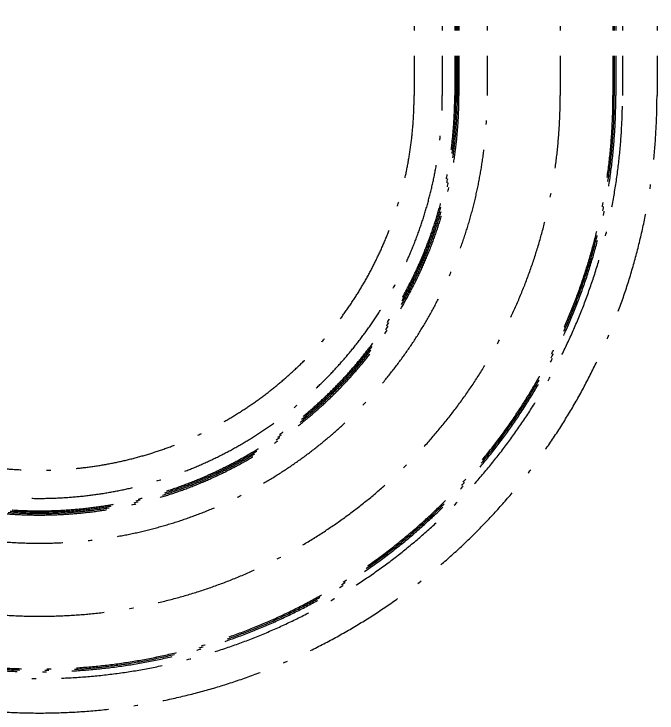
# Model space of a CAD drawing. Header units: millimetres. Extents: x -7022 to 24250, y -3577 to 31792.
# Drawn here: x 584 to 8191, y -3577 to 4695 of the extents above; entities that cross this region are included whole.
import ezdxf

# ---------------------------------------------------------------- set-up
doc = ezdxf.new("R2010")
doc.units = ezdxf.units.MM
doc.linetypes.add('ACAD_ISO10W100', pattern=[18.5, 12, -3, 0.5, -3])
doc.layers.add('100 noprint', color=1, linetype='Continuous', plot=False)

msp = doc.modelspace()

# ---------------------------------------------------------------- linework, layer by layer
at = {"layer": '100 noprint', "color": 1, "linetype": 'ACAD_ISO10W100', "lineweight": -2, "ltscale": 100}
for points in [[(8191.2, 9750.1), (8191.2, 3730, -1), (-6422.2, 3730)], [(7783.2, 9750.1), (7783.2, 3730, -1), (-6014.2, 3730)], [(7704.3, 9750.1), (7704.3, 3730, -1), (-5935.4, 3730)], [(7686.3, 9750.1), (7686.3, 3730, -1), (-5917.4, 3730)], [(7670.3, 9750.1), (7670.3, 3730, -1), (-5901.4, 3730)], [(7046.2, 9750.1), (7046.2, 3730, -1), (-5277.2, 3730)], [(6181.9, 9750.1), (6181.9, 3730, -1), (-4412.9, 3730)], [(5848.5, 9750.1), (5848.5, 3730, -1), (-4079.6, 3730)], [(5830.5, 9750.1), (5830.5, 3730, -1), (-4061.6, 3730)], [(5814, 9750.1), (5814, 3730, -1), (-4045, 3730)], [(5798.5, 9750.1), (5798.5, 3730, -1), (-4029.6, 3730)], [(5651.2, 9750.1), (5651.2, 3730, -1), (-3882.2, 3730)], [(5317.8, 9750.1), (5317.8, 3730, -1), (-3548.9, 3730)]]:
    msp.add_lwpolyline(points, format="xyb", dxfattribs=at)

doc.saveas('drawing.dxf')
